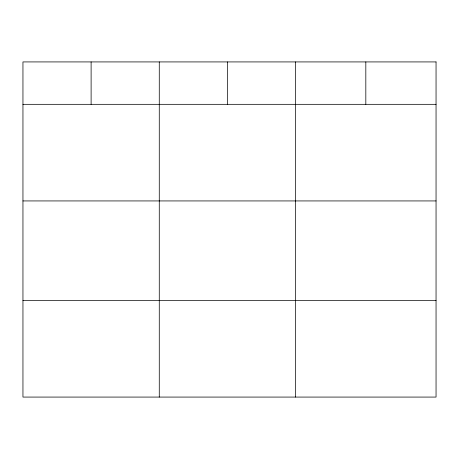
<?xml version="1.0" encoding="UTF-8"?>
<svg xmlns="http://www.w3.org/2000/svg" width="459" height="459" viewBox="0 0 459 459"><rect width="100%" height="100%" fill="white"/><g stroke="black" fill="none" stroke-linecap="round" stroke-linejoin="round"><path stroke-width="0.69" d="M22.95 104.325L436.05 104.325M22.95 200.933L436.05 200.933M22.95 300.467L436.05 300.467M365.823 61.925L365.823 104.325M295.596 61.925L295.596 397.075M227.434 61.925L227.434 104.325M159.273 61.925L159.273 397.075M91.112 61.925L91.112 104.325M436.05 61.925L22.95 61.925L22.95 397.075L436.05 397.075L436.05 61.925"/></g></svg>
